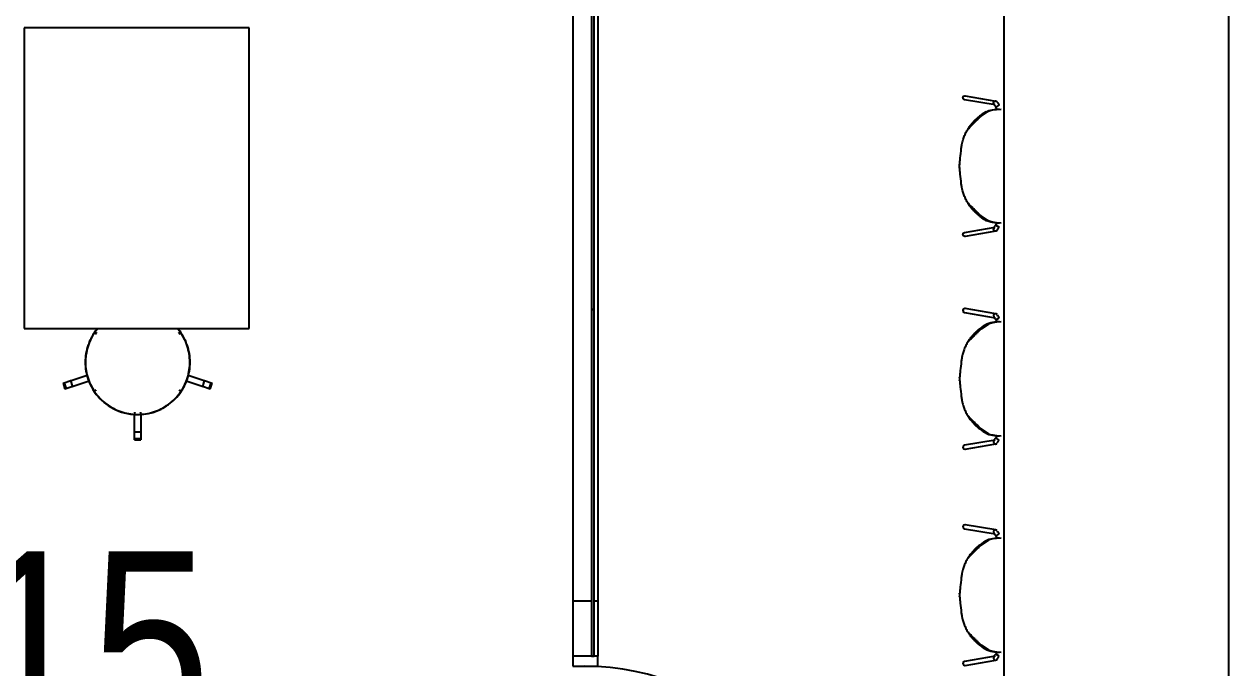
# Model space of a CAD drawing. Extents: x 6433 to 75181, y -2986 to 56414.
# Drawn here: x 26433 to 31248, y 15936 to 18507 of the extents above; entities that cross this region are included whole.
import ezdxf

# ---------------------------------------------------------------- set-up
doc = ezdxf.new("R2010")
doc.units = 0
doc.header["$MEASUREMENT"] = 0
for name, color, linetype in [('A-Door', 160, 'CONTINUOUS'), ('A-Furniture', 252, 'CONTINUOUS'), ('A-Text__Primary Room', 6, 'CONTINUOUS'), ('A-Window', 4, 'CONTINUOUS')]:
    doc.layers.add(name, color=color, linetype=linetype)
doc.styles.add('Arial Narrow', font='ARIALN.TTF', dxfattribs={"height": 750})

msp = doc.modelspace()

# ---------------------------------------------------------------- linework, layer by layer
at = {"layer": 'A-Door', "color": 252}
msp.add_arc((28670.9, 14927.9), 1015, 0, 90, dxfattribs=at)
at = {"layer": 'A-Furniture'}
for p, q in [((30348, 20065.6), (30348, 17939.4)), ((31248, 17939.4), (31248, 20065.6)), ((27332.8, 18491.9), (26432.8, 18491.9)), ((26432.8, 18491.9), (26432.8, 17291.9)), ((27332.8, 17291.9), (27332.8, 18491.9)), ((30313.7, 18184.6), (30191.5, 18205.3)), ((30194.2, 18221.1), (30316.4, 18200.3)), ((30257.4, 18139.3), (30287.2, 18159.3)), ((30266.5, 18150.5), (30273.6, 18155.1)), ((30273.6, 18155.1), (30281.1, 18158.9)), ((30281.1, 18158.9), (30288.9, 18162)), ((30287.2, 18159.3), (30293.7, 18161.9)), ((30288.9, 18162), (30297.1, 18164.2)), ((30293.7, 18161.9), (30304.7, 18164.4)), ((30297.1, 18164.2), (30303.8, 18165.5)), ((30303.8, 18165.5), (30310.7, 18166.6)), ((30304.7, 18164.4), (30319.7, 18166.4)), ((30307.9, 18189.4), (30308, 18189.1)), ((30308, 18189.1), (30308.2, 18188.8)), ((30308.2, 18188.8), (30308.3, 18188.5)), ((30308.3, 18188.5), (30308.5, 18188.2)), ((30308.5, 18188.2), (30308.6, 18187.9)), ((30308.6, 18187.9), (30308.8, 18187.6)), ((30308.8, 18187.6), (30309, 18187.2)), ((30309, 18187.2), (30309.2, 18186.9)), ((30309.2, 18186.9), (30309.4, 18186.6)), ((30309.4, 18186.6), (30309.6, 18186.2)), ((30309.6, 18186.2), (30309.8, 18185.9)), ((30309.8, 18185.9), (30310, 18185.5)), ((30310, 18185.5), (30310.2, 18185.1)), ((30310.2, 18185.1), (30310.5, 18184.7)), ((30310.5, 18184.7), (30310.7, 18184.3)), ((30310.7, 18184.3), (30311, 18183.9)), ((30310.7, 18166.6), (30317.6, 18167.3)), ((30311, 18183.9), (30311.2, 18183.5)), ((30311.2, 18183.5), (30311.5, 18183)), ((30311.5, 18183), (30311.8, 18182.6)), ((30311.8, 18182.6), (30312.1, 18182.1)), ((30312.1, 18182.1), (30312.4, 18181.6)), ((30312.4, 18181.6), (30312.7, 18181.2)), ((30312.7, 18181.2), (30313, 18180.7)), ((30313, 18180.7), (30313.3, 18180.2)), ((30313.3, 18180.2), (30313.6, 18179.7)), ((30313.6, 18179.7), (30313.9, 18179.2)), ((30313.9, 18179.2), (30314.3, 18178.7)), ((30314.3, 18178.7), (30314.6, 18178.2)), ((30314.6, 18178.2), (30314.9, 18177.7)), ((30314.9, 18177.7), (30315.2, 18177.2)), ((30315.2, 18177.2), (30315.6, 18176.7)), ((30315.6, 18176.7), (30315.9, 18176.2)), ((30315.9, 18176.2), (30316.1, 18175.9)), ((30329.4, 18184.8), (30316.1, 18175.9)), ((30322.3, 18166.6), (30316.1, 18175.9)), ((30316.1, 18175.9), (30316.1, 18175.9)), ((30317.6, 18167.3), (30324.5, 18167.8)), ((30319.7, 18166.4), (30337.8, 18167.9)), ((30322.5, 18195.9), (30322.5, 18195.9)), ((30322.5, 18195.9), (30322.5, 18195.8)), ((30322.5, 18195.8), (30322.6, 18195.7)), ((30322.6, 18195.7), (30322.7, 18195.5)), ((30322.7, 18195.5), (30322.8, 18195.4)), ((30322.8, 18195.4), (30322.9, 18195.2)), ((30322.9, 18195.2), (30323, 18194.9)), ((30323, 18194.9), (30323.2, 18194.7)), ((30323.2, 18194.7), (30323.3, 18194.4)), ((30323.3, 18194.4), (30323.5, 18194.1)), ((30323.5, 18194.1), (30323.7, 18193.8)), ((30323.7, 18193.8), (30323.9, 18193.5)), ((30323.9, 18193.5), (30324.1, 18193.1)), ((30324.1, 18193.1), (30324.3, 18192.8)), ((30324.3, 18192.8), (30324.5, 18192.4)), ((30324.5, 18192.4), (30324.7, 18192)), ((30324.5, 18167.8), (30331.4, 18167.9)), ((30324.7, 18192), (30325, 18191.6)), ((30325, 18191.6), (30325.2, 18191.2)), ((30325.2, 18191.2), (30325.5, 18190.8)), ((30325.5, 18190.8), (30325.8, 18190.4)), ((30325.8, 18190.4), (30326.1, 18189.9)), ((30326.1, 18189.9), (30326.3, 18189.5)), ((30326.3, 18189.5), (30326.6, 18189)), ((30326.6, 18189), (30326.9, 18188.6)), ((30326.9, 18188.6), (30327.2, 18188.1)), ((30327.2, 18188.1), (30327.5, 18187.6)), ((30327.5, 18187.6), (30327.8, 18187.2)), ((30327.8, 18187.2), (30328.2, 18186.7)), ((30328.2, 18186.7), (30328.5, 18186.2)), ((30328.5, 18186.2), (30328.8, 18185.7)), ((30328.8, 18185.7), (30329.1, 18185.2)), ((30329.1, 18185.2), (30329.4, 18184.8)), ((30251.2, 18139.3), (30252.5, 18140.3)), ((30252.5, 18140.3), (30253.7, 18141.2)), ((30253.7, 18141.2), (30266.5, 18150.5)), ((30256.8, 18138.9), (30257.1, 18139.1)), ((30257.1, 18139.1), (30257.4, 18139.3)), ((30177.4, 18000.7), (30178.5, 18010.8)), ((30180.7, 18026), (30181.9, 18031.8)), ((30181.9, 18031.8), (30183.3, 18037.6)), ((30173, 17958.9), (30173.7, 17965.5)), ((30173.7, 17965.5), (30174.5, 17973.1)), ((30174.5, 17973.1), (30175.4, 17981.7)), ((30175.4, 17981.7), (30176.4, 17990.9)), ((30176.4, 17990.9), (30177.4, 18000.7)), ((30171.8, 17947.4), (30171.6, 17945.8)), ((30171.6, 17945.5), (30171.7, 17946.8)), ((30171.6, 17945.8), (30171.6, 17945.5)), ((30171.6, 17935.3), (30171.6, 17945.4)), ((30171.7, 17933.9), (30171.6, 17935.2)), ((30171.6, 17935.2), (30171.6, 17934.9)), ((30171.6, 17934.9), (30171.8, 17933.3)), ((30171.7, 17946.8), (30172, 17949.5)), ((30172, 17931.2), (30171.7, 17933.9)), ((30172, 17949.5), (30172.4, 17953.5)), ((30172.4, 17927.2), (30172, 17931.2)), ((30172.4, 17953.5), (30173, 17958.9)), ((30173, 17921.8), (30172.4, 17927.2)), ((30173.7, 17915.2), (30173, 17921.8)), ((30174.5, 17907.6), (30173.7, 17915.2)), ((30348, 17939.4), (30348, 17864.4)), ((31248, 17864.4), (31248, 17939.4)), ((30175.4, 17899), (30174.5, 17907.6)), ((30176.4, 17889.8), (30175.4, 17899)), ((30177.4, 17880), (30176.4, 17889.8)), ((30178.5, 17869.9), (30177.4, 17880)), ((30348, 17864.4), (30348, 17426)), ((31248, 17426), (31248, 17864.4)), ((30181.9, 17848.9), (30180.7, 17854.7)), ((30183.3, 17843.1), (30181.9, 17848.9)), ((30252.5, 17740.4), (30251.2, 17741.4)), ((30253.7, 17739.5), (30252.5, 17740.4)), ((30266.5, 17730.2), (30253.7, 17739.5)), ((30257.1, 17741.6), (30256.8, 17741.8)), ((30257.4, 17741.4), (30257.1, 17741.6)), ((30287.2, 17721.4), (30257.4, 17741.4)), ((30273.6, 17725.6), (30266.5, 17730.2)), ((30281.1, 17721.8), (30273.6, 17725.6)), ((30288.9, 17718.7), (30281.1, 17721.8)), ((30293.7, 17718.8), (30287.2, 17721.4)), ((30191.5, 17675.4), (30313.7, 17696.1)), ((30316.4, 17680.4), (30194.2, 17659.6)), ((30297.1, 17716.5), (30288.9, 17718.7)), ((30304.7, 17716.3), (30293.7, 17718.8)), ((30303.8, 17715.2), (30297.1, 17716.5)), ((30310.7, 17714.1), (30303.8, 17715.2)), ((30319.7, 17714.3), (30304.7, 17716.3)), ((30307.9, 17691.3), (30308, 17691.6)), ((30308, 17691.6), (30308.2, 17691.9)), ((30308.2, 17691.9), (30308.3, 17692.2)), ((30308.3, 17692.2), (30308.5, 17692.5)), ((30308.5, 17692.5), (30308.6, 17692.8)), ((30308.6, 17692.8), (30308.8, 17693.1)), ((30308.8, 17693.1), (30309, 17693.4)), ((30309, 17693.4), (30309.2, 17693.8)), ((30309.2, 17693.8), (30309.4, 17694.1)), ((30309.4, 17694.1), (30309.6, 17694.5)), ((30309.6, 17694.5), (30309.8, 17694.8)), ((30309.8, 17694.8), (30310, 17695.2)), ((30310, 17695.2), (30310.2, 17695.6)), ((30310.2, 17695.6), (30310.5, 17696)), ((30310.5, 17696), (30310.7, 17696.4)), ((30317.6, 17713.4), (30310.7, 17714.1)), ((30310.7, 17696.4), (30311, 17696.8)), ((30311, 17696.8), (30311.2, 17697.2)), ((30311.2, 17697.2), (30311.5, 17697.7)), ((30311.5, 17697.7), (30311.8, 17698.1)), ((30311.8, 17698.1), (30312.1, 17698.6)), ((30312.1, 17698.6), (30312.4, 17699.1)), ((30312.4, 17699.1), (30312.7, 17699.5)), ((30312.7, 17699.5), (30313, 17700)), ((30313, 17700), (30313.3, 17700.5)), ((30313.3, 17700.5), (30313.6, 17701)), ((30313.6, 17701), (30313.9, 17701.5)), ((30313.9, 17701.5), (30314.3, 17702)), ((30314.3, 17702), (30314.6, 17702.5)), ((30314.6, 17702.5), (30314.9, 17703)), ((30314.9, 17703), (30315.2, 17703.5)), ((30315.2, 17703.5), (30315.6, 17704)), ((30315.6, 17704), (30315.9, 17704.5)), ((30315.9, 17704.5), (30316.1, 17704.8)), ((30316.1, 17704.8), (30322.3, 17714.1)), ((30316.1, 17704.8), (30316.1, 17704.8)), ((30316.1, 17704.8), (30329.4, 17695.9)), ((30324.5, 17712.9), (30317.6, 17713.4)), ((30337.8, 17712.8), (30319.7, 17714.3)), ((30322.5, 17684.9), (30322.6, 17685)), ((30322.5, 17684.8), (30322.5, 17684.9)), ((30322.5, 17684.8), (30322.5, 17684.8)), ((30322.6, 17685), (30322.7, 17685.2)), ((30322.7, 17685.2), (30322.8, 17685.3)), ((30322.8, 17685.3), (30322.9, 17685.5)), ((30322.9, 17685.5), (30323, 17685.8)), ((30323, 17685.8), (30323.2, 17686)), ((30323.2, 17686), (30323.3, 17686.3)), ((30323.3, 17686.3), (30323.5, 17686.6)), ((30323.5, 17686.6), (30323.7, 17686.9)), ((30323.7, 17686.9), (30323.9, 17687.2)), ((30323.9, 17687.2), (30324.1, 17687.6)), ((30324.1, 17687.6), (30324.3, 17687.9)), ((30324.3, 17687.9), (30324.5, 17688.3)), ((30331.4, 17712.8), (30324.5, 17712.9)), ((30324.5, 17688.3), (30324.7, 17688.7)), ((30324.7, 17688.7), (30325, 17689.1)), ((30325, 17689.1), (30325.2, 17689.5)), ((30325.2, 17689.5), (30325.5, 17689.9)), ((30325.5, 17689.9), (30325.8, 17690.3)), ((30325.8, 17690.3), (30326.1, 17690.8)), ((30326.1, 17690.8), (30326.3, 17691.2)), ((30326.3, 17691.2), (30326.6, 17691.7)), ((30326.6, 17691.7), (30326.9, 17692.1)), ((30326.9, 17692.1), (30327.2, 17692.6)), ((30327.2, 17692.6), (30327.5, 17693.1)), ((30327.5, 17693.1), (30327.8, 17693.5)), ((30327.8, 17693.5), (30328.2, 17694)), ((30328.2, 17694), (30328.5, 17694.5)), ((30328.5, 17694.5), (30328.8, 17695)), ((30328.8, 17695), (30329.1, 17695.5)), ((30329.1, 17695.5), (30329.4, 17695.9)), ((30348, 17426), (30348, 17351)), ((31248, 17351), (31248, 17426)), ((30191.5, 17355.5), (30313.7, 17334.8)), ((30316.4, 17350.6), (30194.2, 17371.3)), ((30307.9, 17339.6), (30308, 17339.3)), ((30308, 17339.3), (30308.2, 17339)), ((30308.2, 17339), (30308.3, 17338.7)), ((30308.3, 17338.7), (30308.5, 17338.4)), ((30308.5, 17338.4), (30308.6, 17338.1)), ((30308.6, 17338.1), (30308.8, 17337.8)), ((30308.8, 17337.8), (30309, 17337.5)), ((30309, 17337.5), (30309.2, 17337.2)), ((30309.2, 17337.2), (30309.4, 17336.8)), ((30309.4, 17336.8), (30309.6, 17336.5)), ((30309.6, 17336.5), (30309.8, 17336.1)), ((30309.8, 17336.1), (30310, 17335.7)), ((30310, 17335.7), (30310.2, 17335.3)), ((30310.2, 17335.3), (30310.5, 17334.9)), ((30310.5, 17334.9), (30310.7, 17334.5)), ((30316.1, 17326.1), (30329.4, 17335)), ((30322.5, 17346.1), (30322.5, 17346.1)), ((30322.5, 17346.1), (30322.5, 17346)), ((30322.5, 17346), (30322.6, 17345.9)), ((30322.6, 17345.9), (30322.7, 17345.8)), ((30322.7, 17345.8), (30322.8, 17345.6)), ((30322.8, 17345.6), (30322.9, 17345.4)), ((30322.9, 17345.4), (30323, 17345.2)), ((30323, 17345.2), (30323.2, 17344.9)), ((30323.2, 17344.9), (30323.3, 17344.6)), ((30323.3, 17344.6), (30323.5, 17344.4)), ((30323.5, 17344.4), (30323.7, 17344)), ((30323.7, 17344), (30323.9, 17343.7)), ((30323.9, 17343.7), (30324.1, 17343.4)), ((30324.1, 17343.4), (30324.3, 17343)), ((30324.3, 17343), (30324.5, 17342.6)), ((30324.5, 17342.6), (30324.7, 17342.3)), ((30324.7, 17342.3), (30325, 17341.9)), ((30325, 17341.9), (30325.2, 17341.5)), ((30325.2, 17341.5), (30325.5, 17341)), ((30325.5, 17341), (30325.8, 17340.6)), ((30325.8, 17340.6), (30326.1, 17340.2)), ((30326.1, 17340.2), (30326.3, 17339.7)), ((30326.3, 17339.7), (30326.6, 17339.3)), ((30326.6, 17339.3), (30326.9, 17338.8)), ((30326.9, 17338.8), (30327.2, 17338.3)), ((30327.2, 17338.3), (30327.5, 17337.9)), ((30327.5, 17337.9), (30327.8, 17337.4)), ((30327.8, 17337.4), (30328.2, 17336.9)), ((30328.2, 17336.9), (30328.5, 17336.4)), ((30328.5, 17336.4), (30328.8, 17335.9)), ((30328.8, 17335.9), (30329.1, 17335.4)), ((30329.1, 17335.4), (30329.4, 17335)), ((30348, 17351), (30348, 15577.1)), ((31248, 15577.1), (31248, 17351)), ((26432.8, 17291.9), (27332.8, 17291.9)), ((26727.4, 17291.8), (26722.1, 17285.3)), ((27048.8, 17288.3), (27045.8, 17291.9)), ((27053.9, 17281.8), (27048.8, 17288.3)), ((30252.5, 17290.5), (30251.2, 17289.6)), ((30253.7, 17291.4), (30252.5, 17290.5)), ((30266.5, 17300.7), (30253.7, 17291.4)), ((30257.1, 17289.4), (30256.8, 17289.1)), ((30257.4, 17289.6), (30257.1, 17289.4)), ((30287.2, 17309.5), (30257.4, 17289.6)), ((30273.6, 17305.3), (30266.5, 17300.7)), ((30281.1, 17309.1), (30273.6, 17305.3)), ((30288.9, 17312.2), (30281.1, 17309.1)), ((30293.7, 17312.2), (30287.2, 17309.5)), ((30297.1, 17314.4), (30288.9, 17312.2)), ((30304.7, 17314.6), (30293.7, 17312.2)), ((30303.8, 17315.8), (30297.1, 17314.4)), ((30310.7, 17316.8), (30303.8, 17315.8)), ((30319.7, 17316.6), (30304.7, 17314.6)), ((30310.7, 17334.5), (30311, 17334.1)), ((30317.6, 17317.6), (30310.7, 17316.8)), ((30311, 17334.1), (30311.2, 17333.7)), ((30311.2, 17333.7), (30311.5, 17333.2)), ((30311.5, 17333.2), (30311.8, 17332.8)), ((30311.8, 17332.8), (30312.1, 17332.3)), ((30312.1, 17332.3), (30312.4, 17331.9)), ((30312.4, 17331.9), (30312.7, 17331.4)), ((30312.7, 17331.4), (30313, 17330.9)), ((30313, 17330.9), (30313.3, 17330.4)), ((30313.3, 17330.4), (30313.6, 17329.9)), ((30313.6, 17329.9), (30313.9, 17329.4)), ((30313.9, 17329.4), (30314.3, 17328.9)), ((30314.3, 17328.9), (30314.6, 17328.4)), ((30314.6, 17328.4), (30314.9, 17327.9)), ((30314.9, 17327.9), (30315.2, 17327.4)), ((30315.2, 17327.4), (30315.6, 17326.9)), ((30315.6, 17326.9), (30315.9, 17326.4)), ((30315.9, 17326.4), (30316.1, 17326.1)), ((30316.1, 17326.1), (30322.3, 17316.8)), ((30316.1, 17326.1), (30316.1, 17326.1)), ((30324.5, 17318), (30317.6, 17317.6)), ((30337.8, 17318.2), (30319.7, 17316.6)), ((30331.4, 17318.2), (30324.5, 17318)), ((26696.4, 17242.6), (26693.1, 17234.9)), ((26700, 17250.1), (26696.4, 17242.6)), ((26703.8, 17257.5), (26700, 17250.1)), ((26708, 17264.7), (26703.8, 17257.5)), ((26712.4, 17271.8), (26708, 17264.7)), ((26717.2, 17278.7), (26712.4, 17271.8)), ((26722.1, 17285.3), (26717.2, 17278.7)), ((27058.7, 17275), (27053.9, 17281.8)), ((27063.3, 17268), (27058.7, 17275)), ((27067.6, 17260.8), (27063.3, 17268)), ((27071.6, 17253.5), (27067.6, 17260.8)), ((27075.3, 17246), (27071.6, 17253.5)), ((27078.7, 17238.4), (27075.3, 17246)), ((27081.8, 17230.7), (27078.7, 17238.4)), ((26681.6, 17194.9), (26680.2, 17186.7)), ((26683.2, 17203.1), (26681.6, 17194.9)), ((26685.2, 17211.2), (26683.2, 17203.1)), ((26687.6, 17219.2), (26685.2, 17211.2)), ((26690.2, 17227.1), (26687.6, 17219.2)), ((26693.1, 17234.9), (26690.2, 17227.1)), ((27084.6, 17222.8), (27081.8, 17230.7)), ((27087, 17214.9), (27084.6, 17222.8)), ((27089.2, 17206.8), (27087, 17214.9)), ((27091, 17198.7), (27089.2, 17206.8)), ((27092.5, 17190.5), (27091, 17198.7)), ((27093.7, 17182.2), (27092.5, 17190.5)), ((26678.2, 17161.7), (26678.1, 17157.2)), ((26678.1, 17157.2), (26678.3, 17148.9)), ((26678.5, 17170.1), (26678.2, 17161.7)), ((26678.3, 17148.9), (26678.8, 17140.6)), ((26679.2, 17178.4), (26678.5, 17170.1)), ((26680.2, 17186.7), (26679.2, 17178.4)), ((27094.5, 17173.9), (27093.7, 17182.2)), ((27094.1, 17136.1), (27094.8, 17144.4)), ((27095, 17165.6), (27094.5, 17173.9)), ((27094.8, 17144.4), (27095.1, 17152.7)), ((27095.2, 17157.2), (27095, 17165.6)), ((27095.1, 17152.7), (27095.2, 17157.2)), ((30177.4, 17150.9), (30176.4, 17141.1)), ((30178.5, 17161.1), (30177.4, 17150.9)), ((30181.9, 17182), (30180.7, 17176.2)), ((30183.3, 17187.8), (30181.9, 17182)), ((26624.8, 17085.4), (26684.4, 17104.8)), ((26678.8, 17140.6), (26679.6, 17132.3)), ((26679.6, 17132.3), (26680.8, 17124)), ((26680.8, 17124), (26682.3, 17115.8)), ((26682.3, 17115.8), (26684.1, 17107.7)), ((26684.1, 17107.7), (26686.3, 17099.6)), ((26686.3, 17099.6), (26688.7, 17091.6)), ((27083.1, 17087.4), (27085.8, 17095.3)), ((27085.8, 17095.3), (27088.1, 17103.3)), ((27088.1, 17103.3), (27090.1, 17111.4)), ((27088.9, 17104.8), (27148.5, 17085.4)), ((27090.1, 17111.4), (27091.7, 17119.6)), ((27091.7, 17119.6), (27093.1, 17127.8)), ((27093.1, 17127.8), (27094.1, 17136.1)), ((30171.6, 17096), (30171.8, 17097.7)), ((30171.7, 17097), (30171.6, 17095.8)), ((30171.6, 17095.8), (30171.6, 17096)), ((30171.6, 17095.7), (30171.6, 17085.5)), ((30172, 17099.7), (30171.7, 17097)), ((30172.4, 17103.8), (30172, 17099.7)), ((30173, 17109.1), (30172.4, 17103.8)), ((30173.7, 17115.7), (30173, 17109.1)), ((30174.5, 17123.4), (30173.7, 17115.7)), ((30175.4, 17131.9), (30174.5, 17123.4)), ((30176.4, 17141.1), (30175.4, 17131.9)), ((26588.4, 17073.6), (26619.7, 17083.8)), ((26588.4, 17073.6), (26596.3, 17049.5)), ((26588.4, 17073.6), (26596.3, 17049.5)), ((26593, 17075.1), (26600.8, 17050.9)), ((26627.5, 17059.6), (26596.3, 17049.5)), ((26618.9, 17083.5), (26624.8, 17085.4)), ((26618.9, 17083.5), (26626.7, 17059.4)), ((26618.9, 17083.5), (26626.7, 17059.4)), ((26632.6, 17061.3), (26626.7, 17059.4)), ((26693, 17080.9), (26632.6, 17061.3)), ((26688.7, 17091.6), (26691.5, 17083.8)), ((26691.5, 17083.8), (26694.6, 17076)), ((26694.6, 17076), (26698, 17068.4)), ((26698, 17068.4), (26701.7, 17061)), ((26701.7, 17061), (26705.7, 17053.6)), ((26705.7, 17053.6), (26710, 17046.5)), ((26710, 17046.5), (26714.6, 17039.5)), ((27060.9, 17042.7), (27065.3, 17049.7)), ((27065.3, 17049.7), (27069.5, 17057)), ((27069.5, 17057), (27073.3, 17064.4)), ((27073.3, 17064.4), (27076.9, 17071.9)), ((27076.9, 17071.9), (27080.2, 17079.6)), ((27080.2, 17079.6), (27083.1, 17087.4)), ((27140.7, 17061.3), (27080.3, 17080.9)), ((27146.6, 17059.4), (27140.7, 17061.3)), ((27177, 17049.5), (27145.8, 17059.6)), ((27146.6, 17059.4), (27154.4, 17083.5)), ((27146.6, 17059.4), (27154.4, 17083.5)), ((27148.5, 17085.4), (27154.4, 17083.5)), ((27153.7, 17083.8), (27184.9, 17073.6)), ((27172.5, 17050.9), (27180.4, 17075.1)), ((27177, 17049.5), (27184.9, 17073.6)), ((27177, 17049.5), (27184.9, 17073.6)), ((30171.6, 17085.2), (30171.6, 17085.4)), ((30171.6, 17085.4), (30171.7, 17084.2)), ((30171.8, 17083.5), (30171.6, 17085.2)), ((30171.7, 17084.2), (30172, 17081.5)), ((30172, 17081.5), (30172.4, 17077.4)), ((30172.4, 17077.4), (30173, 17072)), ((30173, 17072), (30173.7, 17065.4)), ((30173.7, 17065.4), (30174.5, 17057.8)), ((30174.5, 17057.8), (30175.4, 17049.3)), ((30175.4, 17049.3), (30176.4, 17040)), ((26714.6, 17039.5), (26719.4, 17032.7)), ((26719.4, 17032.7), (26724.5, 17026.1)), ((26724.5, 17026.1), (26729.9, 17019.7)), ((26729.9, 17019.7), (26735.5, 17013.6)), ((26735.5, 17013.6), (26741.4, 17007.7)), ((26741.4, 17007.7), (26747.5, 17002)), ((26747.5, 17002), (26753.8, 16996.5)), ((27016, 16993.7), (27022.4, 16999)), ((27022.4, 16999), (27028.7, 17004.6)), ((27028.7, 17004.6), (27034.7, 17010.4)), ((27034.7, 17010.4), (27040.4, 17016.4)), ((27040.4, 17016.4), (27045.9, 17022.7)), ((27045.9, 17022.7), (27051.2, 17029.1)), ((27051.2, 17029.1), (27056.2, 17035.8)), ((27056.2, 17035.8), (27060.9, 17042.7)), ((30176.4, 17040), (30177.4, 17030.2)), ((30177.4, 17030.2), (30178.5, 17020.1)), ((30180.7, 17005), (30181.9, 16999.1)), ((30181.9, 16999.1), (30183.3, 16993.3)), ((26753.8, 16996.5), (26760.3, 16991.3)), ((26760.3, 16991.3), (26767.1, 16986.4)), ((26767.1, 16986.4), (26774, 16981.8)), ((26774, 16981.8), (26781.1, 16977.4)), ((26781.1, 16977.4), (26788.4, 16973.3)), ((26788.4, 16973.3), (26795.8, 16969.6)), ((26795.8, 16969.6), (26803.4, 16966.1)), ((26803.4, 16966.1), (26811.1, 16962.9)), ((26811.1, 16962.9), (26818.9, 16960)), ((26818.9, 16960), (26826.9, 16957.5)), ((26826.9, 16957.5), (26834.9, 16955.2)), ((26834.9, 16955.2), (26843, 16953.3)), ((26843, 16953.3), (26851.2, 16951.8)), ((26851.2, 16951.8), (26859.5, 16950.5)), ((26859.5, 16950.5), (26867.8, 16949.6)), ((26867.8, 16949.6), (26876.1, 16949)), ((26901.1, 16949.2), (26909.4, 16950)), ((26909.4, 16950), (26917.7, 16951)), ((26917.7, 16951), (26925.9, 16952.4)), ((26925.9, 16952.4), (26934, 16954.2)), ((26934, 16954.2), (26942.1, 16956.2)), ((26942.1, 16956.2), (26950.1, 16958.6)), ((26950.1, 16958.6), (26958, 16961.3)), ((26958, 16961.3), (26965.8, 16964.3)), ((26965.8, 16964.3), (26973.4, 16967.6)), ((26973.4, 16967.6), (26980.9, 16971.3)), ((26980.9, 16971.3), (26988.3, 16975.2)), ((26988.3, 16975.2), (26995.5, 16979.4)), ((26995.5, 16979.4), (27002.5, 16983.9)), ((27002.5, 16983.9), (27009.4, 16988.7)), ((27009.4, 16988.7), (27016, 16993.7)), ((26874, 16886), (26874, 16949.1)), ((26876.1, 16949), (26884.4, 16948.7)), ((26884.4, 16948.7), (26892.7, 16948.8)), ((26892.7, 16948.8), (26901.1, 16949.2)), ((26899.4, 16949.1), (26899.4, 16886)), ((26874, 16879.7), (26874, 16886)), ((26874, 16847.7), (26874, 16880.6)), ((26874, 16879.7), (26899.4, 16879.7)), ((26874, 16879.7), (26899.4, 16879.7)), ((26899.4, 16886), (26899.4, 16879.7)), ((26899.4, 16880.6), (26899.4, 16847.7)), ((30251.2, 16891.6), (30252.5, 16890.7)), ((30252.5, 16890.7), (30253.7, 16889.8)), ((30253.7, 16889.8), (30266.5, 16880.5)), ((30256.8, 16892), (30257.1, 16891.8)), ((30257.1, 16891.8), (30257.4, 16891.6)), ((30257.4, 16891.6), (30287.2, 16871.7)), ((30266.5, 16880.5), (30273.6, 16875.9)), ((30273.6, 16875.9), (30281.1, 16872)), ((30281.1, 16872), (30288.9, 16869)), ((30287.2, 16871.7), (30293.7, 16869)), ((30288.9, 16869), (30297.1, 16866.7)), ((30293.7, 16869), (30304.7, 16866.6)), ((30297.1, 16866.7), (30303.8, 16865.4)), ((30303.8, 16865.4), (30310.7, 16864.3)), ((30304.7, 16866.6), (30319.7, 16864.5)), ((30310.7, 16864.3), (30317.6, 16863.6)), ((30314.6, 16852.7), (30314.9, 16853.2)), ((30314.9, 16853.2), (30315.2, 16853.7)), ((30315.2, 16853.7), (30315.6, 16854.3)), ((30315.6, 16854.3), (30315.9, 16854.8)), ((30315.9, 16854.8), (30316.1, 16855)), ((30322.3, 16864.3), (30316.1, 16855)), ((30329.4, 16846.2), (30316.1, 16855)), ((30316.1, 16855), (30316.1, 16855)), ((30317.6, 16863.6), (30324.5, 16863.2)), ((30319.7, 16864.5), (30337.8, 16863)), ((30324.5, 16863.2), (30331.4, 16863)), ((26874, 16852.5), (26899.4, 16852.5)), ((26874, 16847.7), (26899.4, 16847.7)), ((26874, 16847.7), (26899.4, 16847.7)), ((30313.7, 16846.4), (30191.5, 16825.6)), ((30194.2, 16809.9), (30316.4, 16830.6)), ((30307.9, 16841.5), (30308, 16841.9)), ((30308, 16841.9), (30308.2, 16842.2)), ((30308.2, 16842.2), (30308.3, 16842.5)), ((30308.3, 16842.5), (30308.5, 16842.8)), ((30308.5, 16842.8), (30308.6, 16843.1)), ((30308.6, 16843.1), (30308.8, 16843.4)), ((30308.8, 16843.4), (30309, 16843.7)), ((30309, 16843.7), (30309.2, 16844)), ((30309.2, 16844), (30309.4, 16844.3)), ((30309.4, 16844.3), (30309.6, 16844.7)), ((30309.6, 16844.7), (30309.8, 16845.1)), ((30309.8, 16845.1), (30310, 16845.4)), ((30310, 16845.4), (30310.2, 16845.8)), ((30310.2, 16845.8), (30310.5, 16846.2)), ((30310.5, 16846.2), (30310.7, 16846.6)), ((30310.7, 16846.6), (30311, 16847)), ((30311, 16847), (30311.2, 16847.5)), ((30311.2, 16847.5), (30311.5, 16847.9)), ((30311.5, 16847.9), (30311.8, 16848.4)), ((30311.8, 16848.4), (30312.1, 16848.8)), ((30312.1, 16848.8), (30312.4, 16849.3)), ((30312.4, 16849.3), (30312.7, 16849.8)), ((30312.7, 16849.8), (30313, 16850.2)), ((30313, 16850.2), (30313.3, 16850.7)), ((30313.3, 16850.7), (30313.6, 16851.2)), ((30313.6, 16851.2), (30313.9, 16851.7)), ((30313.9, 16851.7), (30314.3, 16852.2)), ((30314.3, 16852.2), (30314.6, 16852.7)), ((30322.5, 16835.1), (30322.6, 16835.2)), ((30322.5, 16835), (30322.5, 16835.1)), ((30322.5, 16835), (30322.5, 16835)), ((30322.6, 16835.2), (30322.7, 16835.4)), ((30322.7, 16835.4), (30322.8, 16835.6)), ((30322.8, 16835.6), (30322.9, 16835.8)), ((30322.9, 16835.8), (30323, 16836)), ((30323, 16836), (30323.2, 16836.2)), ((30323.2, 16836.2), (30323.3, 16836.5)), ((30323.3, 16836.5), (30323.5, 16836.8)), ((30323.5, 16836.8), (30323.7, 16837.1)), ((30323.7, 16837.1), (30323.9, 16837.4)), ((30323.9, 16837.4), (30324.1, 16837.8)), ((30324.1, 16837.8), (30324.3, 16838.1)), ((30324.3, 16838.1), (30324.5, 16838.5)), ((30324.5, 16838.5), (30324.7, 16838.9)), ((30324.7, 16838.9), (30325, 16839.3)), ((30325, 16839.3), (30325.2, 16839.7)), ((30325.2, 16839.7), (30325.5, 16840.1)), ((30325.5, 16840.1), (30325.8, 16840.6)), ((30325.8, 16840.6), (30326.1, 16841)), ((30326.1, 16841), (30326.3, 16841.4)), ((30326.3, 16841.4), (30326.6, 16841.9)), ((30326.6, 16841.9), (30326.9, 16842.4)), ((30326.9, 16842.4), (30327.2, 16842.8)), ((30327.2, 16842.8), (30327.5, 16843.3)), ((30327.5, 16843.3), (30327.8, 16843.8)), ((30327.8, 16843.8), (30328.2, 16844.3)), ((30328.2, 16844.3), (30328.5, 16844.7)), ((30328.5, 16844.7), (30328.8, 16845.2)), ((30328.8, 16845.2), (30329.1, 16845.7)), ((30329.1, 16845.7), (30329.4, 16846.2)), ((30191.5, 16492.2), (30313.7, 16471.4)), ((30316.4, 16487.2), (30194.2, 16508)), ((30307.9, 16476.3), (30308, 16476)), ((30308, 16476), (30308.2, 16475.7)), ((30308.2, 16475.7), (30308.3, 16475.4)), ((30308.3, 16475.4), (30308.5, 16475.1)), ((30308.5, 16475.1), (30308.6, 16474.8)), ((30308.6, 16474.8), (30308.8, 16474.4)), ((30308.8, 16474.4), (30309, 16474.1)), ((30309, 16474.1), (30309.2, 16473.8)), ((30309.2, 16473.8), (30309.4, 16473.5)), ((30309.4, 16473.5), (30309.6, 16473.1)), ((30309.6, 16473.1), (30309.8, 16472.8)), ((30309.8, 16472.8), (30310, 16472.4)), ((30310, 16472.4), (30310.2, 16472)), ((30310.2, 16472), (30310.5, 16471.6)), ((30310.5, 16471.6), (30310.7, 16471.2)), ((30310.7, 16471.2), (30311, 16470.8)), ((30311, 16470.8), (30311.2, 16470.3)), ((30311.2, 16470.3), (30311.5, 16469.9)), ((30311.5, 16469.9), (30311.8, 16469.4)), ((30311.8, 16469.4), (30312.1, 16469)), ((30312.1, 16469), (30312.4, 16468.5)), ((30312.4, 16468.5), (30312.7, 16468)), ((30312.7, 16468), (30313, 16467.6)), ((30316.1, 16462.8), (30329.4, 16471.6)), ((30322.5, 16482.8), (30322.5, 16482.8)), ((30322.5, 16482.8), (30322.5, 16482.7)), ((30322.5, 16482.7), (30322.6, 16482.6)), ((30322.6, 16482.6), (30322.7, 16482.4)), ((30322.7, 16482.4), (30322.8, 16482.2)), ((30322.8, 16482.2), (30322.9, 16482)), ((30322.9, 16482), (30323, 16481.8)), ((30323, 16481.8), (30323.2, 16481.6)), ((30323.2, 16481.6), (30323.3, 16481.3)), ((30323.3, 16481.3), (30323.5, 16481)), ((30323.5, 16481), (30323.7, 16480.7)), ((30323.7, 16480.7), (30323.9, 16480.4)), ((30323.9, 16480.4), (30324.1, 16480)), ((30324.1, 16480), (30324.3, 16479.7)), ((30324.3, 16479.7), (30324.5, 16479.3)), ((30324.5, 16479.3), (30324.7, 16478.9)), ((30324.7, 16478.9), (30325, 16478.5)), ((30325, 16478.5), (30325.2, 16478.1)), ((30325.2, 16478.1), (30325.5, 16477.7)), ((30325.5, 16477.7), (30325.8, 16477.3)), ((30325.8, 16477.3), (30326.1, 16476.8)), ((30326.1, 16476.8), (30326.3, 16476.4)), ((30326.3, 16476.4), (30326.6, 16475.9)), ((30326.6, 16475.9), (30326.9, 16475.5)), ((30326.9, 16475.5), (30327.2, 16475)), ((30327.2, 16475), (30327.5, 16474.5)), ((30327.5, 16474.5), (30327.8, 16474)), ((30327.8, 16474), (30328.2, 16473.6)), ((30328.2, 16473.6), (30328.5, 16473.1)), ((30328.5, 16473.1), (30328.8, 16472.6)), ((30328.8, 16472.6), (30329.1, 16472.1)), ((30329.1, 16472.1), (30329.4, 16471.6)), ((30252.5, 16427.1), (30251.2, 16426.2)), ((30253.7, 16428.1), (30252.5, 16427.1)), ((30266.5, 16437.4), (30253.7, 16428.1)), ((30257.1, 16426), (30256.8, 16425.8)), ((30257.4, 16426.2), (30257.1, 16426)), ((30287.2, 16446.1), (30257.4, 16426.2)), ((30273.6, 16442), (30266.5, 16437.4)), ((30281.1, 16445.8), (30273.6, 16442)), ((30288.9, 16448.9), (30281.1, 16445.8)), ((30293.7, 16448.8), (30287.2, 16446.1)), ((30297.1, 16451.1), (30288.9, 16448.9)), ((30304.7, 16451.2), (30293.7, 16448.8)), ((30303.8, 16452.4), (30297.1, 16451.1)), ((30310.7, 16453.5), (30303.8, 16452.4)), ((30319.7, 16453.3), (30304.7, 16451.2)), ((30317.6, 16454.2), (30310.7, 16453.5)), ((30313, 16467.6), (30313.3, 16467.1)), ((30313.3, 16467.1), (30313.6, 16466.6)), ((30313.6, 16466.6), (30313.9, 16466.1)), ((30313.9, 16466.1), (30314.3, 16465.6)), ((30314.3, 16465.6), (30314.6, 16465.1)), ((30314.6, 16465.1), (30314.9, 16464.6)), ((30314.9, 16464.6), (30315.2, 16464.1)), ((30315.2, 16464.1), (30315.6, 16463.6)), ((30315.6, 16463.6), (30315.9, 16463)), ((30315.9, 16463), (30316.1, 16462.8)), ((30316.1, 16462.8), (30322.3, 16453.5)), ((30316.1, 16462.8), (30316.1, 16462.8)), ((30324.5, 16454.7), (30317.6, 16454.2)), ((30337.8, 16454.8), (30319.7, 16453.3)), ((30331.4, 16454.8), (30324.5, 16454.7)), ((30183.3, 16324.5), (30181.9, 16318.7)), ((30176.4, 16277.8), (30175.4, 16268.5)), ((30177.4, 16287.6), (30176.4, 16277.8)), ((30178.5, 16297.7), (30177.4, 16287.6)), ((30181.9, 16318.7), (30180.7, 16312.9)), ((30171.6, 16232.6), (30171.8, 16234.3)), ((30171.7, 16233.7), (30171.6, 16232.4)), ((30171.6, 16232.4), (30171.6, 16232.6)), ((30171.6, 16232.3), (30171.6, 16222.1)), ((30172, 16236.3), (30171.7, 16233.7)), ((30172.4, 16240.4), (30172, 16236.3)), ((30173, 16245.8), (30172.4, 16240.4)), ((30173.7, 16252.4), (30173, 16245.8)), ((30174.5, 16260), (30173.7, 16252.4)), ((30175.4, 16268.5), (30174.5, 16260)), ((30171.6, 16221.8), (30171.6, 16222.1)), ((30171.6, 16222.1), (30171.7, 16220.8)), ((30171.8, 16220.1), (30171.6, 16221.8)), ((30171.7, 16220.8), (30172, 16218.1)), ((30172, 16218.1), (30172.4, 16214)), ((30172.4, 16214), (30173, 16208.7)), ((30173, 16208.7), (30173.7, 16202.1)), ((30173.7, 16202.1), (30174.5, 16194.5)), ((30174.5, 16194.5), (30175.4, 16185.9)), ((30175.4, 16185.9), (30176.4, 16176.7)), ((30176.4, 16176.7), (30177.4, 16166.9)), ((30177.4, 16166.9), (30178.5, 16156.7)), ((30180.7, 16141.6), (30181.9, 16135.8)), ((30181.9, 16135.8), (30183.3, 16130)), ((30251.2, 16028.3), (30252.5, 16027.3)), ((30252.5, 16027.3), (30253.7, 16026.4)), ((30253.7, 16026.4), (30266.5, 16017.1)), ((30256.8, 16028.7), (30257.1, 16028.5)), ((30257.1, 16028.5), (30257.4, 16028.3)), ((30257.4, 16028.3), (30287.2, 16008.3)), ((30266.5, 16017.1), (30273.6, 16012.5)), ((30273.6, 16012.5), (30281.1, 16008.7)), ((30281.1, 16008.7), (30288.9, 16005.6)), ((30287.2, 16008.3), (30293.7, 16005.6)), ((30288.9, 16005.6), (30297.1, 16003.4)), ((30293.7, 16005.6), (30304.7, 16003.2)), ((30297.1, 16003.4), (30303.8, 16002)), ((30303.8, 16002), (30310.7, 16001)), ((30304.7, 16003.2), (30319.7, 16001.2)), ((30310.7, 16001), (30317.6, 16000.3)), ((30312.4, 15985.9), (30312.7, 15986.4)), ((30312.7, 15986.4), (30313, 15986.9)), ((30313, 15986.9), (30313.3, 15987.4)), ((30313.3, 15987.4), (30313.6, 15987.9)), ((30313.6, 15987.9), (30313.9, 15988.4)), ((30313.9, 15988.4), (30314.3, 15988.9)), ((30314.3, 15988.9), (30314.6, 15989.4)), ((30314.6, 15989.4), (30314.9, 15989.9)), ((30314.9, 15989.9), (30315.2, 15990.4)), ((30315.2, 15990.4), (30315.6, 15990.9)), ((30315.6, 15990.9), (30315.9, 15991.4)), ((30315.9, 15991.4), (30316.1, 15991.7)), ((30322.3, 16001), (30316.1, 15991.7)), ((30329.4, 15982.8), (30316.1, 15991.7)), ((30316.1, 15991.7), (30316.1, 15991.7)), ((30317.6, 16000.3), (30324.5, 15999.8)), ((30319.7, 16001.2), (30337.8, 15999.7)), ((30324.5, 15999.8), (30331.4, 15999.7)), ((30313.7, 15983), (30191.5, 15962.3)), ((30194.2, 15946.5), (30316.4, 15967.2)), ((30307.9, 15978.2), (30308, 15978.5)), ((30308, 15978.5), (30308.2, 15978.8)), ((30308.2, 15978.8), (30308.3, 15979.1)), ((30308.3, 15979.1), (30308.5, 15979.4)), ((30308.5, 15979.4), (30308.6, 15979.7)), ((30308.6, 15979.7), (30308.8, 15980)), ((30308.8, 15980), (30309, 15980.3)), ((30309, 15980.3), (30309.2, 15980.7)), ((30309.2, 15980.7), (30309.4, 15981)), ((30309.4, 15981), (30309.6, 15981.3)), ((30309.6, 15981.3), (30309.8, 15981.7)), ((30309.8, 15981.7), (30310, 15982.1)), ((30310, 15982.1), (30310.2, 15982.5)), ((30310.2, 15982.5), (30310.5, 15982.9)), ((30310.5, 15982.9), (30310.7, 15983.3)), ((30310.7, 15983.3), (30311, 15983.7)), ((30311, 15983.7), (30311.2, 15984.1)), ((30311.2, 15984.1), (30311.5, 15984.6)), ((30311.5, 15984.6), (30311.8, 15985)), ((30311.8, 15985), (30312.1, 15985.5)), ((30312.1, 15985.5), (30312.4, 15985.9)), ((30322.5, 15971.8), (30322.6, 15971.9)), ((30322.5, 15971.7), (30322.5, 15971.8)), ((30322.5, 15971.7), (30322.5, 15971.7)), ((30322.6, 15971.9), (30322.7, 15972)), ((30322.7, 15972), (30322.8, 15972.2)), ((30322.8, 15972.2), (30322.9, 15972.4)), ((30322.9, 15972.4), (30323, 15972.6)), ((30323, 15972.6), (30323.2, 15972.9)), ((30323.2, 15972.9), (30323.3, 15973.2)), ((30323.3, 15973.2), (30323.5, 15973.5)), ((30323.5, 15973.5), (30323.7, 15973.8)), ((30323.7, 15973.8), (30323.9, 15974.1)), ((30323.9, 15974.1), (30324.1, 15974.4)), ((30324.1, 15974.4), (30324.3, 15974.8)), ((30324.3, 15974.8), (30324.5, 15975.2)), ((30324.5, 15975.2), (30324.7, 15975.5)), ((30324.7, 15975.5), (30325, 15975.9)), ((30325, 15975.9), (30325.2, 15976.4)), ((30325.2, 15976.4), (30325.5, 15976.8)), ((30325.5, 15976.8), (30325.8, 15977.2)), ((30325.8, 15977.2), (30326.1, 15977.6)), ((30326.1, 15977.6), (30326.3, 15978.1)), ((30326.3, 15978.1), (30326.6, 15978.5)), ((30326.6, 15978.5), (30326.9, 15979)), ((30326.9, 15979), (30327.2, 15979.5)), ((30327.2, 15979.5), (30327.5, 15979.9)), ((30327.5, 15979.9), (30327.8, 15980.4)), ((30327.8, 15980.4), (30328.2, 15980.9)), ((30328.2, 15980.9), (30328.5, 15981.4)), ((30328.5, 15981.4), (30328.8, 15981.9)), ((30328.8, 15981.9), (30329.1, 15982.4)), ((30329.1, 15982.4), (30329.4, 15982.8))]:
    msp.add_line(p, q, dxfattribs=at)
for radius, start, end in [(209.6, 139.8751, 145.2388), (209.5, 34.7387, 40.1249), (209.6, 145.5008, 158.1389), (203.2, 143.8172, 146.9017), (203.2, 33.0983, 36.1828), (209.5, 21.8581, 34.5217), (209.6, 160.6396, 180), (209.6, 0, 19.3604), (209.6, 180, 199.4574), (209.6, 340.5426, 0), (209.5, 201.726, 227.5269), (203.2, 212.6339, 214.7761), (209.6, 298.5735, 338.2712), (203.2, 325.2239, 327.3661), (209.5, 229.3722, 255.2577), (209.5, 257.0106, 296.797), (203.2, 265.6634, 267.6089), (203.2, 272.3911, 274.3366)]:
    msp.add_arc((26886.7, 17157.2), radius, start, end, dxfattribs=at)
at = {"layer": 'A-Furniture', "extrusion": (0, 0, -1)}
for centre, major_axis, start_param, end_param in [((30192.8, 18213.2), (-1.34, -7.89), 0.087376, 2.967169), ((30192.8, 18213.2), (-1.34, -7.89), 2.967169, 3.228969), ((30315.1, 18192.5), (-1.34, -7.89), 0.087376, 2.967169), ((30315.2, 18192.6), (-7.31, -3.25), 1.134574, 2.967169), ((30315.1, 18192.5), (-1.34, -7.89), 2.967169, 4.014367), ((30315.1, 18192.5), (-1.34, -7.89), 4.276166, 4.537966), ((30192.8, 17667.5), (-1.34, 7.89), 3.316016, 6.195809), ((30315.1, 17688.2), (-1.34, 7.89), 3.316016, 5.93401), ((30315.2, 17688), (-7.31, 3.25), 3.316016, 5.148612), ((30315.1, 17688.2), (-1.34, 7.89), 2.530618, 3.316016), ((30315.1, 17688.2), (-1.34, 7.89), 1.745219, 2.007019), ((30315.2, 17688), (-7.31, 3.25), 2.530618, 3.054216), ((30192.8, 17667.5), (-1.34, 7.89), 3.054216, 3.316016)]:
    msp.add_ellipse(centre, major_axis=major_axis, ratio=0.962568, start_param=start_param, end_param=end_param, dxfattribs=at)
at = {"layer": 'A-Furniture'}
for centre, major_axis, start_param, end_param in [((30192.8, 17363.4), (-1.34, -7.89), 3.316016, 6.195809), ((30192.8, 17363.4), (-1.34, -7.89), 3.054216, 3.316016), ((30315.1, 17342.7), (-1.34, -7.89), 3.316016, 5.93401), ((30315.2, 17342.9), (-7.31, -3.25), 3.316016, 5.148612), ((30315.1, 17342.7), (-1.34, -7.89), 2.530618, 3.316016), ((30315.1, 17342.7), (-1.34, -7.89), 1.745219, 2.007019), ((30315.2, 17342.9), (-7.31, -3.25), 2.530618, 3.054216), ((30192.8, 16817.7), (-1.34, 7.89), 0.087376, 2.967169), ((30192.8, 16817.7), (-1.34, 7.89), 2.967169, 3.228969), ((30315.1, 16838.5), (-1.34, 7.89), 0.087376, 2.967169), ((30315.2, 16838.3), (-7.31, 3.25), 1.134574, 2.967169), ((30315.1, 16838.5), (-1.34, 7.89), 2.967169, 4.014367), ((30315.1, 16838.5), (-1.34, 7.89), 4.276166, 4.537966), ((30192.8, 16500.1), (-1.34, -7.89), 3.316016, 6.195809), ((30192.8, 16500.1), (-1.34, -7.89), 3.054216, 3.316016), ((30315.1, 16479.3), (-1.34, -7.89), 3.316016, 5.93401), ((30315.2, 16479.5), (-7.31, -3.25), 3.316016, 5.148612), ((30315.1, 16479.3), (-1.34, -7.89), 2.530618, 3.316016), ((30315.1, 16479.3), (-1.34, -7.89), 1.745219, 2.007019), ((30315.2, 16479.5), (-7.31, -3.25), 2.530618, 3.054216), ((30192.8, 15954.4), (-1.34, 7.89), 0.087376, 2.967169), ((30192.8, 15954.4), (-1.34, 7.89), 2.967169, 3.228969), ((30315.1, 15975.1), (-1.34, 7.89), 0.087376, 2.967169), ((30315.2, 15974.9), (-7.31, 3.25), 1.134574, 2.967169), ((30315.1, 15975.1), (-1.34, 7.89), 2.967169, 4.014367), ((30315.1, 15975.1), (-1.34, 7.89), 4.276166, 4.537966)]:
    msp.add_ellipse(centre, major_axis=major_axis, ratio=0.962568, start_param=start_param, end_param=end_param, dxfattribs=at)
for points in [[(30271.8, 18154), (30270, 18152.9), (30268.2, 18151.7), (30266.5, 18150.5)], [(30277.4, 18157.2), (30276.2, 18156.5), (30275, 18155.9), (30273.8, 18155.2)], [(30183.3, 18037.6), (30184.7, 18043.3), (30188.2, 18054.4), (30194.9, 18070.5), (30200.3, 18080.6), (30203.2, 18085.6)], [(30178.5, 18010.8), (30178.7, 18013.4), (30179.4, 18018.4), (30180.2, 18023.5), (30180.7, 18026)], [(30180.7, 17854.7), (30180.2, 17857.2), (30179.4, 17862.3), (30178.7, 17867.3), (30178.5, 17869.9)], [(30203.2, 17795.1), (30200.3, 17800.1), (30194.9, 17810.2), (30188.2, 17826.3), (30184.7, 17837.4), (30183.3, 17843.1)], [(30266.5, 17730.2), (30268.2, 17729), (30270, 17727.8), (30271.8, 17726.7)], [(30273.8, 17725.5), (30275, 17724.8), (30276.2, 17724.2), (30277.4, 17723.5)], [(30266.5, 17300.7), (30268.2, 17301.9), (30270, 17303.1), (30271.8, 17304.2)], [(30273.8, 17305.4), (30275, 17306.1), (30276.2, 17306.8), (30277.4, 17307.4)], [(30203.2, 17235.8), (30200.3, 17230.9), (30194.9, 17220.7), (30188.2, 17204.6), (30184.7, 17193.5), (30183.3, 17187.8)], [(30180.7, 17176.2), (30180.2, 17173.7), (30179.4, 17168.7), (30178.7, 17163.6), (30178.5, 17161.1)], [(30178.5, 17020.1), (30178.7, 17017.5), (30179.4, 17012.5), (30180.2, 17007.5), (30180.7, 17005)], [(30183.3, 16993.3), (30184.7, 16987.7), (30188.2, 16976.5), (30194.9, 16960.4), (30200.3, 16950.3), (30203.2, 16945.4)], [(30271.8, 16876.9), (30270, 16878), (30268.2, 16879.2), (30266.5, 16880.5)], [(30277.4, 16873.8), (30276.2, 16874.4), (30275, 16875.1), (30273.8, 16875.7)], [(30266.5, 16437.4), (30268.2, 16438.6), (30270, 16439.8), (30271.8, 16440.9)], [(30273.8, 16442.1), (30275, 16442.8), (30276.2, 16443.4), (30277.4, 16444.1)], [(30203.2, 16372.5), (30200.3, 16367.5), (30194.9, 16357.4), (30188.2, 16341.3), (30184.7, 16330.1), (30183.3, 16324.5)], [(30180.7, 16312.9), (30180.2, 16310.4), (30179.4, 16305.3), (30178.7, 16300.3), (30178.5, 16297.7)], [(30178.5, 16156.7), (30178.7, 16154.2), (30179.4, 16149.1), (30180.2, 16144.1), (30180.7, 16141.6)], [(30183.3, 16130), (30184.7, 16124.3), (30188.2, 16113.2), (30194.9, 16097.1), (30200.3, 16086.9), (30203.2, 16082)], [(30271.8, 16013.6), (30270, 16014.7), (30268.2, 16015.9), (30266.5, 16017.1)], [(30277.4, 16010.4), (30276.2, 16011), (30275, 16011.7), (30273.8, 16012.4)]]:
    msp.add_open_spline(points, degree=3, dxfattribs=at)
for points, knots in [([(30203.2, 18085.6), (30206, 18090.3), (30210.3, 18097), (30215.7, 18104.2), (30218.8, 18108.1), (30221.1, 18110.9), (30223.4, 18113.6), (30225.7, 18116.1), (30228.1, 18118.6), (30230.3, 18121), (30232.6, 18123.3), (30234.8, 18125.4), (30237, 18127.4), (30239, 18129.3), (30241, 18131.1), (30243, 18132.8), (30244.8, 18134.3), (30246.5, 18135.6), (30247.9, 18136.8), (30249.6, 18138.2), (30250.6, 18139), (30251.2, 18139.3)], [0, 0, 0, 0, 0.166667, 0.25, 0.291667, 0.333333, 0.375, 0.416667, 0.458333, 0.5, 0.541667, 0.583333, 0.625, 0.666667, 0.708333, 0.75, 0.791667, 0.833333, 0.875, 0.916667, 1, 1, 1, 1]), ([(30203.2, 18085.6), (30209.8, 18092.6), (30219.6, 18102.7), (30231.7, 18114.8), (30239.3, 18122.4), (30244.1, 18127), (30246.7, 18129.5), (30248.3, 18131.1), (30250.2, 18132.9), (30252.3, 18134.9), (30254.7, 18137), (30256.1, 18138.3), (30256.8, 18138.9)], [0, 0, 0, 0, 0.285714, 0.428571, 0.571429, 0.678571, 0.705357, 0.732143, 0.785714, 0.839286, 0.892857, 1, 1, 1, 1]), ([(30253.7, 18141.2), (30252.1, 18140), (30249.9, 18138.3), (30247.4, 18136.4), (30245.2, 18134.6), (30244, 18133.6), (30243.4, 18133.1)], [0, 0, 0, 0, 0.333333, 0.5, 0.666667, 1, 1, 1, 1]), ([(30256.8, 17741.8), (30255.8, 17742.6), (30253.2, 17745), (30248.3, 17749.6), (30243.7, 17754.1), (30238.6, 17759), (30230.3, 17767.3), (30218, 17779.7), (30208.1, 17789.8), (30203.2, 17795.1)], [0, 0, 0, 0, 0.142857, 0.285714, 0.357143, 0.428571, 0.571429, 0.785714, 1, 1, 1, 1]), ([(30251.2, 17741.4), (30250.6, 17741.7), (30249.6, 17742.5), (30247.9, 17743.9), (30246.5, 17745.1), (30244.8, 17746.4), (30243, 17747.9), (30241, 17749.6), (30239, 17751.4), (30237, 17753.3), (30234.8, 17755.3), (30232.6, 17757.4), (30230.3, 17759.7), (30228.1, 17762.1), (30225.7, 17764.6), (30223.4, 17767.1), (30221.1, 17769.8), (30218.8, 17772.6), (30215.7, 17776.5), (30210.3, 17783.7), (30206, 17790.4), (30203.2, 17795.1)], [0, 0, 0, 0, 0.083333, 0.125, 0.166667, 0.208333, 0.25, 0.291667, 0.333333, 0.375, 0.416667, 0.458333, 0.5, 0.541667, 0.583333, 0.625, 0.666667, 0.708333, 0.75, 0.833333, 1, 1, 1, 1]), ([(30243.4, 17747.6), (30244, 17747.1), (30245.2, 17746.1), (30247.4, 17744.3), (30249.9, 17742.3), (30252.1, 17740.7), (30253.7, 17739.5)], [0, 0, 0, 0, 0.333333, 0.5, 0.666667, 1, 1, 1, 1]), ([(30251.2, 17289.6), (30250.6, 17289.2), (30249.6, 17288.4), (30247.9, 17287.1), (30246.5, 17285.9), (30244.8, 17284.5), (30243, 17283), (30241, 17281.4), (30239, 17279.6), (30237, 17277.7), (30234.8, 17275.6), (30232.6, 17273.5), (30230.3, 17271.2), (30228.1, 17268.9), (30225.7, 17266.4), (30223.4, 17263.8), (30221.1, 17261.1), (30218.8, 17258.3), (30215.7, 17254.4), (30210.3, 17247.3), (30206, 17240.5), (30203.2, 17235.8)], [0, 0, 0, 0, 0.083333, 0.125, 0.166667, 0.208333, 0.25, 0.291667, 0.333333, 0.375, 0.416667, 0.458333, 0.5, 0.541667, 0.583333, 0.625, 0.666667, 0.708333, 0.75, 0.833333, 1, 1, 1, 1]), ([(30256.8, 17289.1), (30255.8, 17288.3), (30253.2, 17286), (30248.3, 17281.3), (30243.7, 17276.8), (30238.6, 17271.9), (30230.3, 17263.7), (30218, 17251.3), (30208.1, 17241.1), (30203.2, 17235.8)], [0, 0, 0, 0, 0.142857, 0.285714, 0.357143, 0.428571, 0.571429, 0.785714, 1, 1, 1, 1]), ([(30243.4, 17283.4), (30244, 17283.9), (30245.2, 17284.8), (30247.4, 17286.6), (30249.9, 17288.6), (30252.1, 17290.2), (30253.7, 17291.4)], [0, 0, 0, 0, 0.333333, 0.5, 0.666667, 1, 1, 1, 1]), ([(30203.2, 16945.4), (30209.8, 16938.3), (30219.6, 16928.2), (30231.7, 16916.1), (30239.3, 16908.6), (30244.1, 16903.9), (30246.7, 16901.4), (30248.3, 16899.9), (30250.2, 16898), (30252.3, 16896.1), (30254.7, 16893.9), (30256.1, 16892.7), (30256.8, 16892)], [0, 0, 0, 0, 0.285714, 0.428571, 0.571429, 0.678571, 0.705357, 0.732143, 0.785714, 0.839286, 0.892857, 1, 1, 1, 1]), ([(30203.2, 16945.4), (30206, 16940.6), (30210.3, 16933.9), (30215.7, 16926.7), (30218.8, 16922.9), (30221.1, 16920.1), (30223.4, 16917.4), (30225.7, 16914.8), (30228.1, 16912.3), (30230.3, 16909.9), (30232.6, 16907.7), (30234.8, 16905.5), (30237, 16903.5), (30239, 16901.6), (30241, 16899.8), (30243, 16898.2), (30244.8, 16896.7), (30246.5, 16895.3), (30247.9, 16894.1), (30249.6, 16892.7), (30250.6, 16892), (30251.2, 16891.6)], [0, 0, 0, 0, 0.166667, 0.25, 0.291667, 0.333333, 0.375, 0.416667, 0.458333, 0.5, 0.541667, 0.583333, 0.625, 0.666667, 0.708333, 0.75, 0.791667, 0.833333, 0.875, 0.916667, 1, 1, 1, 1]), ([(30253.7, 16889.8), (30252.1, 16890.9), (30249.9, 16892.6), (30247.4, 16894.6), (30245.2, 16896.3), (30244, 16897.3), (30243.4, 16897.8)], [0, 0, 0, 0, 0.333333, 0.5, 0.666667, 1, 1, 1, 1]), ([(30251.2, 16426.2), (30250.6, 16425.8), (30249.6, 16425.1), (30247.9, 16423.7), (30246.5, 16422.5), (30244.8, 16421.1), (30243, 16419.6), (30241, 16418), (30239, 16416.2), (30237, 16414.3), (30234.8, 16412.3), (30232.6, 16410.2), (30230.3, 16407.9), (30228.1, 16405.5), (30225.7, 16403), (30223.4, 16400.4), (30221.1, 16397.7), (30218.8, 16394.9), (30215.7, 16391.1), (30210.3, 16383.9), (30206, 16377.2), (30203.2, 16372.5)], [0, 0, 0, 0, 0.083333, 0.125, 0.166667, 0.208333, 0.25, 0.291667, 0.333333, 0.375, 0.416667, 0.458333, 0.5, 0.541667, 0.583333, 0.625, 0.666667, 0.708333, 0.75, 0.833333, 1, 1, 1, 1]), ([(30256.8, 16425.8), (30255.8, 16424.9), (30253.2, 16422.6), (30248.3, 16417.9), (30243.7, 16413.5), (30238.6, 16408.6), (30230.3, 16400.3), (30218, 16387.9), (30208.1, 16377.7), (30203.2, 16372.5)], [0, 0, 0, 0, 0.142857, 0.285714, 0.357143, 0.428571, 0.571429, 0.785714, 1, 1, 1, 1]), ([(30243.4, 16420), (30244, 16420.5), (30245.2, 16421.5), (30247.4, 16423.2), (30249.9, 16425.2), (30252.1, 16426.9), (30253.7, 16428.1)], [0, 0, 0, 0, 0.333333, 0.5, 0.666667, 1, 1, 1, 1]), ([(30203.2, 16082), (30209.8, 16075), (30219.6, 16064.9), (30231.7, 16052.8), (30239.3, 16045.2), (30244.1, 16040.5), (30246.7, 16038.1), (30248.3, 16036.5), (30250.2, 16034.7), (30252.3, 16032.7), (30254.7, 16030.5), (30256.1, 16029.3), (30256.8, 16028.7)], [0, 0, 0, 0, 0.285714, 0.428571, 0.571429, 0.678571, 0.705357, 0.732143, 0.785714, 0.839286, 0.892857, 1, 1, 1, 1]), ([(30203.2, 16082), (30206, 16077.3), (30210.3, 16070.5), (30215.7, 16063.4), (30218.8, 16059.5), (30221.1, 16056.7), (30223.4, 16054), (30225.7, 16051.4), (30228.1, 16049), (30230.3, 16046.6), (30232.6, 16044.3), (30234.8, 16042.2), (30237, 16040.1), (30239, 16038.2), (30241, 16036.5), (30243, 16034.8), (30244.8, 16033.3), (30246.5, 16032), (30247.9, 16030.8), (30249.6, 16029.4), (30250.6, 16028.6), (30251.2, 16028.3)], [0, 0, 0, 0, 0.166667, 0.25, 0.291667, 0.333333, 0.375, 0.416667, 0.458333, 0.5, 0.541667, 0.583333, 0.625, 0.666667, 0.708333, 0.75, 0.791667, 0.833333, 0.875, 0.916667, 1, 1, 1, 1]), ([(30253.7, 16026.4), (30252.1, 16027.6), (30249.9, 16029.2), (30247.4, 16031.2), (30245.2, 16033), (30244, 16033.9), (30243.4, 16034.5)], [0, 0, 0, 0, 0.333333, 0.5, 0.666667, 1, 1, 1, 1])]:
    msp.add_open_spline(points, degree=3, knots=knots, dxfattribs=at)
at = {"layer": 'A-Window'}
for p, q in [((28625.9, 18767.9), (28625.9, 17367.9)), ((28700.9, 18767.9), (28700.9, 17367.9)), ((28710.9, 17367.9), (28710.9, 18767.9)), ((28725.9, 18767.9), (28725.9, 17367.9)), ((28625.9, 17367.9), (28625.9, 16202.9)), ((28710.9, 17367.9), (28700.9, 17367.9)), ((28700.9, 17367.9), (28700.9, 15982.9)), ((28700.9, 17367.9), (28710.9, 17367.9)), ((28710.9, 15982.9), (28710.9, 17367.9)), ((28725.9, 17367.9), (28725.9, 16202.9)), ((28625.9, 16202.9), (28625.9, 15982.9)), ((28700.9, 16202.9), (28625.9, 16202.9)), ((28725.9, 16202.9), (28710.9, 16202.9)), ((28725.9, 16202.9), (28725.9, 15982.9)), ((28700.9, 15982.9), (28710.9, 15982.9))]:
    msp.add_line(p, q, dxfattribs=at)
at = {"layer": 'A-Window', "extrusion": (0, 0, -1)}
for p, q in [((28725.9, 15982.9), (28625.9, 15982.9)), ((28625.9, 15982.9), (28625.9, 15942.9)), ((28625.9, 15942.9), (28725.9, 15942.9)), ((28725.9, 15942.9), (28725.9, 15982.9))]:
    msp.add_line(p, q, dxfattribs=at)

# ---------------------------------------------------------------- texts
at = {"layer": 'A-Text__Primary Room', "insert": (26460.9, 16402.1), "char_height": 750, "width": 4376.069, "attachment_point": 2, "style": 'Arial Narrow'}
msp.add_mtext('215 \\P{\\H0.4x;INCBR./DESIGN STUDIO}', dxfattribs=at)

doc.saveas('drawing.dxf')
